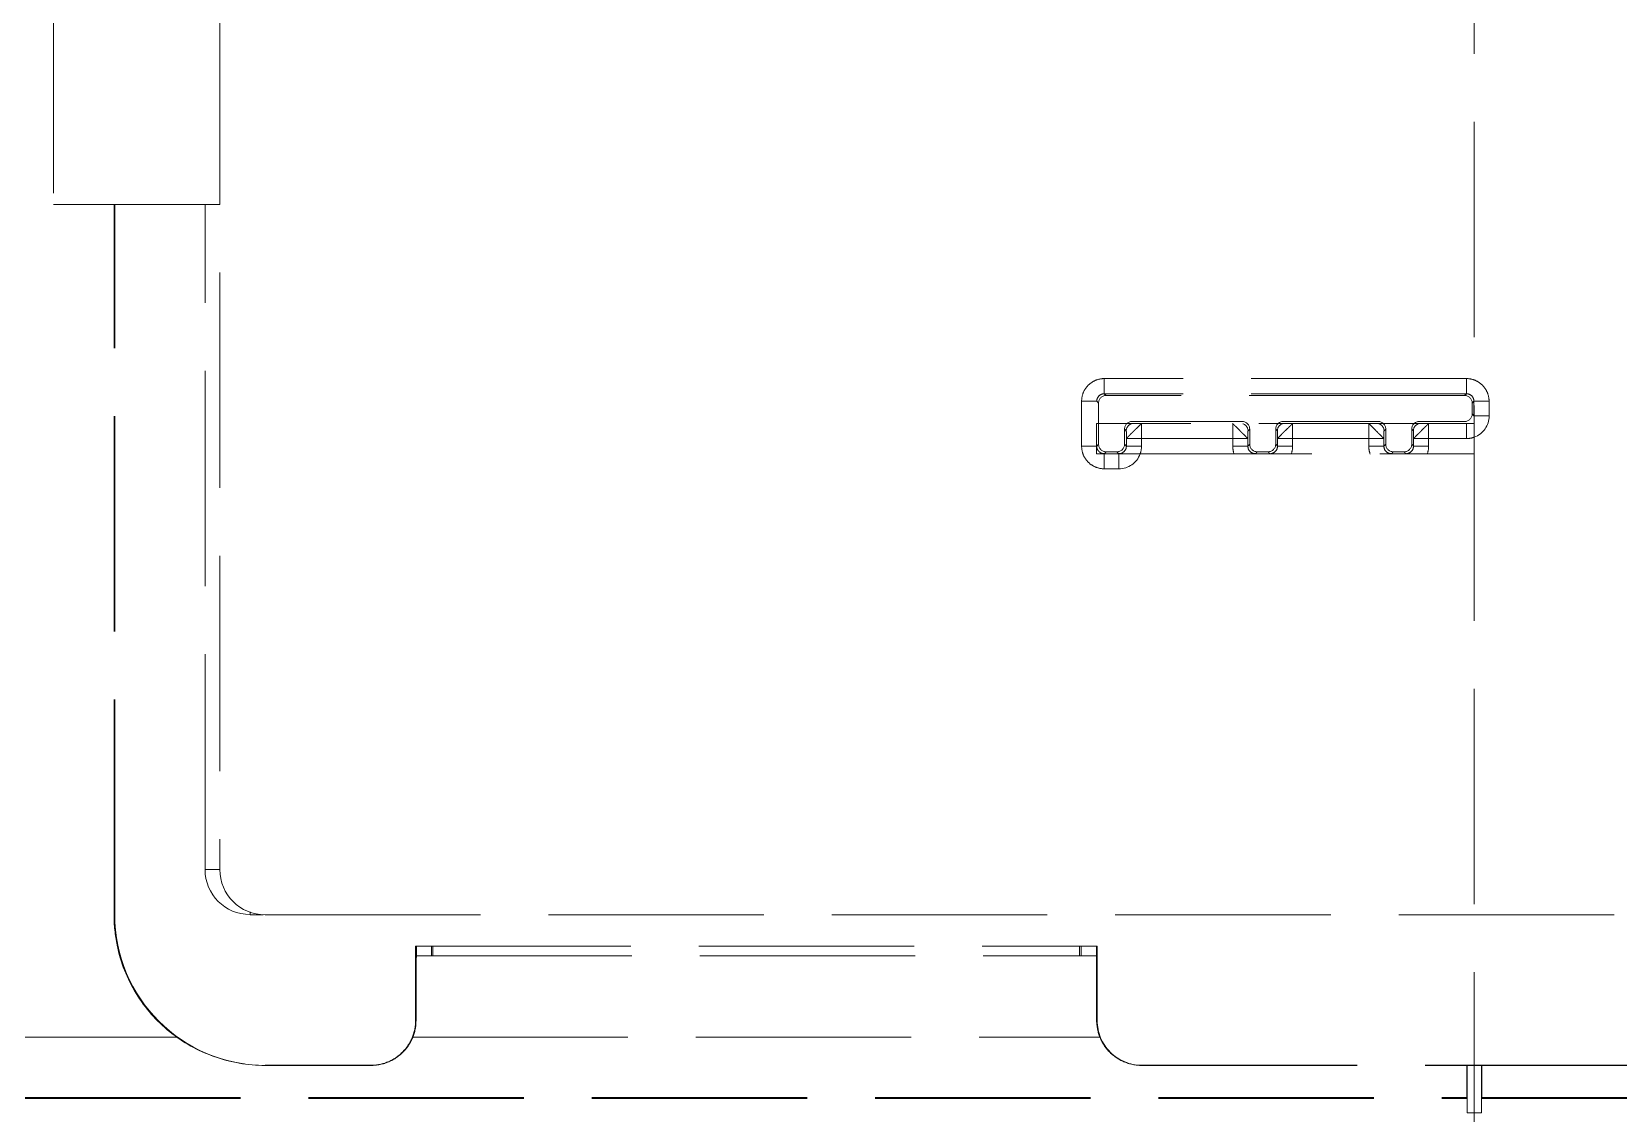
# Model space of a CAD drawing. Header units: inches. Extents: x 258415 to 640093, y 441672 to 945769.
# Drawn here: x 311934.7 to 312039.6, y 467786 to 467857.6 of the extents above; entities that cross this region are included whole.
import ezdxf

# ---------------------------------------------------------------- set-up
doc = ezdxf.new("R2010")
doc.units = ezdxf.units.IN
doc.header["$MEASUREMENT"] = 0
doc.linetypes.add('AM_DIN_F_W050', pattern=[6.25, 4.75, -1.5])
doc.layers.add('CQ SANITARY WARES', color=212, linetype='Continuous')
doc.layers.add('SANITARY WARES', color=212, linetype='Continuous')

# ---------------------------------------------------------------- blocks, each defined once
blk = doc.blocks.new('tece profil_9300080 top')
at = {"layer": 'SANITARY WARES', "color": 8, "linetype": 'AM_DIN_F_W050', "lineweight": 0, "ltscale": 3}
for p, q in [((334710.82, 481333.01), (334710.82, 481147.49)), ((334711.29, 481290.56), (334710.35, 481290.56)), ((334710.35, 481290.56), (334710.35, 481290.17)), ((334711.29, 481290.56), (334711.29, 481290.17)), ((334710.32, 481289.63), (334614.93, 481289.63)), ((334710.32, 481289.56), (334614.93, 481289.56)), ((334710.32, 481287.43), (334710.32, 481289.56)), ((334710.35, 481290.17), (334710.35, 481289.56)), ((334710.35, 481289.56), (334710.35, 481287.43)), ((334711.29, 481290.17), (334711.29, 481289.56)), ((334711.29, 481289.56), (334711.29, 481287.43)), ((334806.71, 481289.63), (334711.32, 481289.63)), ((334806.71, 481289.56), (334711.32, 481289.56)), ((334711.32, 481287.43), (334711.32, 481289.56)), ((334732.82, 481287.43), (334688.82, 481287.43)), ((334732.82, 481287.42), (334688.82, 481287.42)), ((334732.82, 481287.42), (334732.82, 481287.43)), ((334790.82, 481287.43), (334783.82, 481287.43)), ((334783.82, 481287.43), (334783.82, 481287.42)), ((334790.82, 481287.42), (334783.82, 481287.42)), ((334790.82, 481287.43), (334790.82, 481287.42)), ((334781.08, 481285.56), (334735.56, 481285.56)), ((334806.71, 481285.56), (334796.61, 481285.56)), ((334735.77, 481284.47), (334735.77, 481279.53)), ((334735.77, 481284.47), (334735.81, 481284.47)), ((334780.84, 481284.47), (334780.87, 481284.47)), ((334780.87, 481284.47), (334780.87, 481279.53)), ((334780.82, 481280.17), (334735.82, 481280.17)), ((334736.82, 481279.53), (334736.82, 481280.17)), ((334736.93, 481280.17), (334736.93, 481279.53)), ((334779.72, 481280.17), (334779.72, 481279.53)), ((334779.82, 481280.17), (334779.82, 481279.53)), ((334780.87, 481279.53), (334735.77, 481279.53)), ((334790.82, 481277.47), (334630.82, 481277.47)), ((334790.95, 481277.46), (334791.82, 481277.46)), ((334791.82, 481277.46), (334791.82, 481277.28)), ((334800.77, 481277.47), (334800.77, 481230.47)), ((334800.82, 481277.47), (334800.77, 481277.47)), ((334800.82, 481277.47), (334800.82, 481230.47)), ((334793.82, 481197.47), (334793.82, 481274.47)), ((334794.8, 481274.47), (334793.82, 481274.47)), ((334794.8, 481274.47), (334794.8, 481230.47)), ((334735.3, 481247.96), (334734.34, 481247.96)), ((334734.34, 481247.96), (334734.34, 481246.97)), ((334735.3, 481247.96), (334735.3, 481246.97)), ((334710.82, 481246.97), (334710.82, 481244.97)), ((334735.82, 481246.97), (334710.82, 481246.97)), ((334713.84, 481246.46), (334714.84, 481246.46)), ((334713.84, 481246.46), (334713.84, 481245.96)), ((334714.84, 481246.46), (334714.84, 481245.96)), ((334714.96, 481246.33), (334714.84, 481246.46)), ((334714.96, 481246.33), (334714.96, 481245.33)), ((334715.46, 481246.83), (334715.34, 481246.96)), ((334716.18, 481246.83), (334715.46, 481246.83)), ((334716.18, 481246.83), (334716.3, 481246.96)), ((334716.68, 481246.33), (334716.8, 481246.46)), ((334716.68, 481245.33), (334716.68, 481246.33)), ((334717.8, 481246.46), (334716.8, 481246.46)), ((334716.8, 481245.96), (334716.8, 481246.46)), ((334717.8, 481245.96), (334717.8, 481246.46)), ((334722.84, 481246.46), (334723.84, 481246.46)), ((334722.84, 481246.46), (334722.84, 481245.96)), ((334723.84, 481246.46), (334723.84, 481245.96)), ((334723.96, 481246.33), (334723.84, 481246.46)), ((334723.96, 481246.33), (334723.96, 481245.33)), ((334724.46, 481246.83), (334724.34, 481246.96)), ((334725.18, 481246.83), (334724.46, 481246.83)), ((334725.18, 481246.83), (334725.3, 481246.96)), ((334725.68, 481246.33), (334725.8, 481246.46)), ((334725.68, 481245.33), (334725.68, 481246.33)), ((334725.8, 481245.96), (334725.8, 481246.46)), ((334726.8, 481246.46), (334725.8, 481246.46)), ((334726.8, 481245.96), (334726.8, 481246.46)), ((334732.84, 481246.46), (334733.84, 481246.46)), ((334732.84, 481246.46), (334732.84, 481245.96)), ((334733.84, 481246.46), (334733.84, 481245.96)), ((334733.96, 481246.33), (334733.84, 481246.46)), ((334733.96, 481246.33), (334733.96, 481245.33)), ((334734.46, 481246.83), (334734.34, 481246.96)), ((334735.18, 481246.83), (334734.46, 481246.83)), ((334735.18, 481246.83), (334735.3, 481246.96)), ((334735.68, 481246.33), (334735.8, 481246.46)), ((334735.68, 481243.61), (334735.68, 481246.33)), ((334735.82, 481244.97), (334735.82, 481246.97)), ((334736.8, 481246.46), (334735.82, 481246.46)), ((334736.8, 481243.49), (334736.8, 481246.46)), ((334713.84, 481245.96), (334711.34, 481245.96)), ((334711.34, 481245.96), (334711.34, 481244.97)), ((334713.84, 481245.96), (334713.84, 481244.97)), ((334713.84, 481245.96), (334714.84, 481245.96)), ((334714.85, 481245.45), (334714.96, 481245.33)), ((334716.79, 481245.45), (334716.68, 481245.33)), ((334717.8, 481245.96), (334716.8, 481245.96)), ((334722.84, 481245.96), (334717.8, 481245.96)), ((334717.8, 481245.96), (334717.8, 481244.97)), ((334722.84, 481245.96), (334722.84, 481244.97)), ((334722.84, 481245.96), (334723.84, 481245.96)), ((334723.85, 481245.45), (334723.96, 481245.33)), ((334725.79, 481245.45), (334725.68, 481245.33)), ((334726.8, 481245.96), (334725.8, 481245.96)), ((334732.84, 481245.96), (334726.8, 481245.96)), ((334726.8, 481245.96), (334726.8, 481244.97)), ((334732.84, 481245.96), (334733.84, 481245.96)), ((334732.84, 481245.96), (334732.84, 481244.97)), ((334733.85, 481245.45), (334733.96, 481245.33)), ((334709.84, 481244.46), (334710.84, 481244.46)), ((334709.84, 481244.46), (334709.84, 481243.49)), ((334710.82, 481244.97), (334735.82, 481244.97)), ((334710.84, 481244.46), (334710.84, 481243.49)), ((334710.96, 481244.33), (334710.84, 481244.46)), ((334710.96, 481244.33), (334710.96, 481243.61)), ((334714.46, 481244.83), (334711.46, 481244.83)), ((334723.46, 481244.83), (334717.18, 481244.83)), ((334733.46, 481244.83), (334726.18, 481244.83)), ((334709.84, 481243.49), (334710.84, 481243.49)), ((334710.96, 481243.61), (334710.84, 481243.49)), ((334735.68, 481243.61), (334735.8, 481243.49)), ((334736.8, 481243.49), (334735.8, 481243.49)), ((334711.46, 481243.11), (334711.34, 481242.99)), ((334711.34, 481242.99), (334735.3, 481242.99)), ((334711.34, 481241.99), (334711.34, 481242.99)), ((334711.46, 481243.11), (334735.18, 481243.11)), ((334735.18, 481243.11), (334735.3, 481242.99)), ((334735.3, 481241.99), (334735.3, 481242.99)), ((334711.34, 481241.99), (334735.3, 481241.99)), ((334804.82, 481230.47), (334793.82, 481230.47)), ((334804.82, 481215.47), (334804.82, 481230.47))]:
    blk.add_line(p, q, dxfattribs=at)
for centre, radius, start, end in [((334732.82, 481284.47), 2.95, 0.0178, 90.0178), ((334790.82, 481277.47), 9.95, 0, 90), ((334790.82, 481277.47), 10, 0, 11.537), ((334790.82, 481274.47), 3, 0, 90), ((334791.82, 481274.47), 2.98, 0, 90), ((334734.34, 481246.46), 1.5, 89.9993, 159.7544), ((334715.34, 481246.46), 0.5, 89.9531, 180.0469), ((334716.3, 481246.46), 0.5, 359.9531, 90.0469), ((334724.34, 481246.46), 0.5, 89.9531, 180.0469), ((334725.3, 481246.46), 0.5, 359.9531, 90.0469), ((334734.34, 481246.46), 0.5, 89.9531, 180.0469), ((334735.3, 481246.45), 0.504, 71.4699, 89.9668), ((334735.3, 481246.46), 0.504, 0.0305, 18.0354), ((334711.34, 481244.46), 1.5, 110.2738, 180.001), ((334714.35, 481245.45), 0.5, 287.4482, 359.9777), ((334717.29, 481245.45), 0.5, 180.0223, 252.5518), ((334723.35, 481245.45), 0.5, 287.4482, 359.9777), ((334726.29, 481245.45), 0.5, 180.0223, 252.5518), ((334733.35, 481245.45), 0.5, 287.4482, 359.9777), ((334711.34, 481243.49), 0.5, 179.9532, 270.0468), ((334735.3, 481243.49), 0.5, 269.9532, 0.0468)]:
    blk.add_arc(centre, radius, start, end, dxfattribs=at)
for centre, major_axis, ratio, start_param, end_param in [((334735.56, 481279.47), (0, 15), 0.017455, -1.524014, -1.230933), ((334781.08, 481279.47), (0, 15), 0.017455, 1.230933, 1.524014), ((334735.56, 481279.47), (0, 15), 0.017455, -1.56728, -1.524014), ((334781.08, 481279.47), (0, 15), 0.017455, 1.524014, 1.56728), ((334715.46, 481246.33), (0.354, -0.354), 0.999695, 2.356347, 3.926839), ((334716.18, 481246.33), (0.354, 0.354), 0.999695, -0.785246, 0.785246), ((334724.46, 481246.33), (0.354, -0.354), 0.999695, 2.356347, 3.926839), ((334725.18, 481246.33), (0.354, 0.354), 0.999695, -0.785246, 0.785246), ((334734.46, 481246.33), (0.354, -0.354), 0.999695, 2.356347, 3.926839), ((334735.18, 481246.33), (0.354, 0.354), 0.999695, -0.785246, 0.785246), ((334714.46, 481245.33), (0.354, -0.354), 0.999695, -0.785246, 0.785246), ((334717.18, 481245.33), (0.354, 0.354), 0.999695, 2.356347, 3.926839), ((334723.46, 481245.33), (0.354, -0.354), 0.999695, -0.785246, 0.785246), ((334726.18, 481245.33), (0.354, 0.354), 0.999695, 2.356347, 3.926839), ((334733.46, 481245.33), (0.354, -0.354), 0.999695, -0.785246, 0.785246), ((334711.46, 481244.33), (0.354, -0.354), 0.999695, 2.356347, 3.926839), ((334711.46, 481243.61), (0.354, 0.354), 0.999695, 2.356347, 3.926839), ((334735.18, 481243.61), (0.354, -0.354), 0.999695, -0.785246, 0.785246)]:
    blk.add_ellipse(centre, major_axis=major_axis, ratio=ratio, start_param=start_param, end_param=end_param, dxfattribs=at)
for points, knots in [([(334735.81, 481284.47), (334735.8, 481284.85), (334735.65, 481285.62), (334735.01, 481286.59), (334734.02, 481287.27), (334733.22, 481287.43), (334732.82, 481287.43)], [0, 0, 0, 0, 0.245208, 0.488961, 0.739535, 1, 1, 1, 1]), ([(334783.82, 481287.43), (334783.42, 481287.43), (334782.62, 481287.27), (334781.64, 481286.59), (334780.99, 481285.62), (334780.84, 481284.85), (334780.84, 481284.47)], [0, 0, 0, 0, 0.260563, 0.511033, 0.754784, 1, 1, 1, 1]), ([(334783.82, 481287.42), (334783.44, 481287.42), (334782.66, 481287.27), (334781.69, 481286.61), (334781.02, 481285.64), (334780.87, 481284.86), (334780.87, 481284.47)], [0, 0, 0, 0, 0.250043, 0.500002, 0.74996, 1, 1, 1, 1]), ([(334800.62, 481279.47), (334800.39, 481280.6), (334799.54, 481282.76), (334797.26, 481285.35), (334794.25, 481287.04), (334791.97, 481287.43), (334790.82, 481287.43)], [0, 0, 0, 0, 0.252603, 0.500079, 0.747404, 1, 1, 1, 1]), ([(334736.8, 481246.46), (334736.8, 481246.65), (334736.73, 481247.05), (334736.39, 481247.55), (334735.89, 481247.88), (334735.5, 481247.96), (334735.3, 481247.96)], [0, 0, 0, 0, 0.250038, 0.49996, 0.749905, 1, 1, 1, 1]), ([(334714.84, 481245.96), (334714.84, 481245.94), (334714.77, 481245.9), (334714.69, 481245.8), (334714.54, 481245.66), (334714.37, 481245.49), (334714.2, 481245.32), (334714.06, 481245.18), (334713.97, 481245.09), (334713.91, 481245.03), (334713.87, 481244.99), (334713.84, 481244.97), (334713.83, 481244.96)], [0, 0, 0, 0, 0.040514, 0.137449, 0.287097, 0.463733, 0.645948, 0.808462, 0.873943, 0.928441, 0.972968, 1, 1, 1, 1]), ([(334714.84, 481245.96), (334714.84, 481245.9), (334714.84, 481245.78), (334714.84, 481245.64), (334714.84, 481245.55), (334714.84, 481245.5), (334714.85, 481245.47), (334714.84, 481245.45), (334714.85, 481245.45)], [0, 0, 0, 0, 0.358422, 0.677496, 0.806829, 0.907789, 0.974209, 1, 1, 1, 1]), ([(334716.8, 481245.96), (334716.8, 481245.9), (334716.8, 481245.78), (334716.8, 481245.64), (334716.8, 481245.55), (334716.8, 481245.5), (334716.79, 481245.47), (334716.8, 481245.45), (334716.79, 481245.45)], [0, 0, 0, 0, 0.358422, 0.677496, 0.806829, 0.907789, 0.974209, 1, 1, 1, 1]), ([(334717.81, 481244.96), (334717.8, 481244.97), (334717.77, 481244.99), (334717.73, 481245.03), (334717.67, 481245.09), (334717.58, 481245.18), (334717.44, 481245.32), (334717.27, 481245.49), (334717.1, 481245.66), (334716.96, 481245.8), (334716.87, 481245.9), (334716.8, 481245.94), (334716.8, 481245.96)], [0, 0, 0, 0, 0.027032, 0.071559, 0.126057, 0.191538, 0.354052, 0.536267, 0.712903, 0.862551, 0.959486, 1, 1, 1, 1]), ([(334723.84, 481245.96), (334723.84, 481245.97), (334723.76, 481245.86), (334723.7, 481245.82), (334723.54, 481245.65), (334723.38, 481245.49), (334723.2, 481245.32), (334723.06, 481245.18), (334722.96, 481245.09), (334722.91, 481245.03), (334722.88, 481244.99), (334722.86, 481244.97), (334722.86, 481244.96)], [0, 0, 0, 0, 0.036396, 0.141342, 0.290593, 0.470871, 0.654784, 0.819435, 0.887854, 0.941983, 0.978233, 1, 1, 1, 1]), ([(334723.84, 481245.96), (334723.84, 481245.9), (334723.84, 481245.78), (334723.84, 481245.64), (334723.84, 481245.55), (334723.84, 481245.5), (334723.85, 481245.47), (334723.84, 481245.45), (334723.85, 481245.45)], [0, 0, 0, 0, 0.358634, 0.677682, 0.806959, 0.907857, 0.974228, 1, 1, 1, 1]), ([(334725.8, 481245.96), (334725.8, 481245.9), (334725.8, 481245.78), (334725.8, 481245.64), (334725.8, 481245.55), (334725.8, 481245.5), (334725.79, 481245.47), (334725.8, 481245.45), (334725.79, 481245.45)], [0, 0, 0, 0, 0.358422, 0.677496, 0.806829, 0.907789, 0.974209, 1, 1, 1, 1]), ([(334726.81, 481244.96), (334726.8, 481244.97), (334726.77, 481244.99), (334726.73, 481245.03), (334726.67, 481245.09), (334726.58, 481245.18), (334726.44, 481245.32), (334726.27, 481245.49), (334726.1, 481245.66), (334725.96, 481245.8), (334725.87, 481245.9), (334725.8, 481245.94), (334725.8, 481245.96)], [0, 0, 0, 0, 0.027032, 0.071559, 0.126057, 0.191538, 0.354052, 0.536267, 0.712903, 0.862551, 0.959486, 1, 1, 1, 1]), ([(334733.84, 481245.96), (334733.84, 481245.97), (334733.76, 481245.86), (334733.7, 481245.82), (334733.54, 481245.65), (334733.38, 481245.49), (334733.2, 481245.32), (334733.06, 481245.18), (334732.96, 481245.09), (334732.91, 481245.03), (334732.88, 481244.99), (334732.86, 481244.97), (334732.86, 481244.96)], [0, 0, 0, 0, 0.036396, 0.141342, 0.290593, 0.470871, 0.654784, 0.819435, 0.887854, 0.941983, 0.978233, 1, 1, 1, 1]), ([(334733.84, 481245.96), (334733.84, 481245.9), (334733.84, 481245.78), (334733.84, 481245.64), (334733.84, 481245.55), (334733.84, 481245.5), (334733.85, 481245.47), (334733.84, 481245.45), (334733.85, 481245.45)], [0, 0, 0, 0, 0.358634, 0.677682, 0.806959, 0.907857, 0.974228, 1, 1, 1, 1]), ([(334709.84, 481243.49), (334709.84, 481243.3), (334709.92, 481242.9), (334710.25, 481242.4), (334710.75, 481242.07), (334711.14, 481241.99), (334711.34, 481241.99)], [0, 0, 0, 0, 0.250038, 0.49996, 0.749905, 1, 1, 1, 1]), ([(334735.3, 481241.99), (334735.5, 481241.99), (334735.89, 481242.07), (334736.39, 481242.4), (334736.73, 481242.9), (334736.8, 481243.3), (334736.8, 481243.49)], [0, 0, 0, 0, 0.250038, 0.49996, 0.749905, 1, 1, 1, 1])]:
    blk.add_open_spline(points, degree=3, knots=knots, dxfattribs=at)
for points in [[(334713.93, 481246.98), (334713.87, 481246.81), (334713.84, 481246.63), (334713.84, 481246.46)], [(334717.8, 481246.46), (334717.8, 481246.63), (334717.77, 481246.81), (334717.71, 481246.98)], [(334722.93, 481246.98), (334722.87, 481246.81), (334722.84, 481246.63), (334722.84, 481246.46)], [(334726.8, 481246.46), (334726.8, 481246.63), (334726.77, 481246.81), (334726.71, 481246.98)], [(334732.93, 481246.98), (334732.87, 481246.81), (334732.84, 481246.63), (334732.84, 481246.46)], [(334735.66, 481246.81), (334735.6, 481246.87), (334735.53, 481246.91), (334735.46, 481246.93)], [(334735.78, 481246.61), (334735.75, 481246.69), (334735.71, 481246.76), (334735.66, 481246.81)], [(334711.34, 481245.96), (334711.16, 481245.96), (334710.98, 481245.93), (334710.82, 481245.86)]]:
    blk.add_open_spline(points, degree=3, dxfattribs=at)

msp = doc.modelspace()

# ---------------------------------------------------------------- block references
at = {"layer": 'CQ SANITARY WARES', "rotation": 180}
msp.add_blockref('tece profil_9300080 top', (646740.941, 949076.6, 0), dxfattribs=at)

doc.saveas('drawing.dxf')
